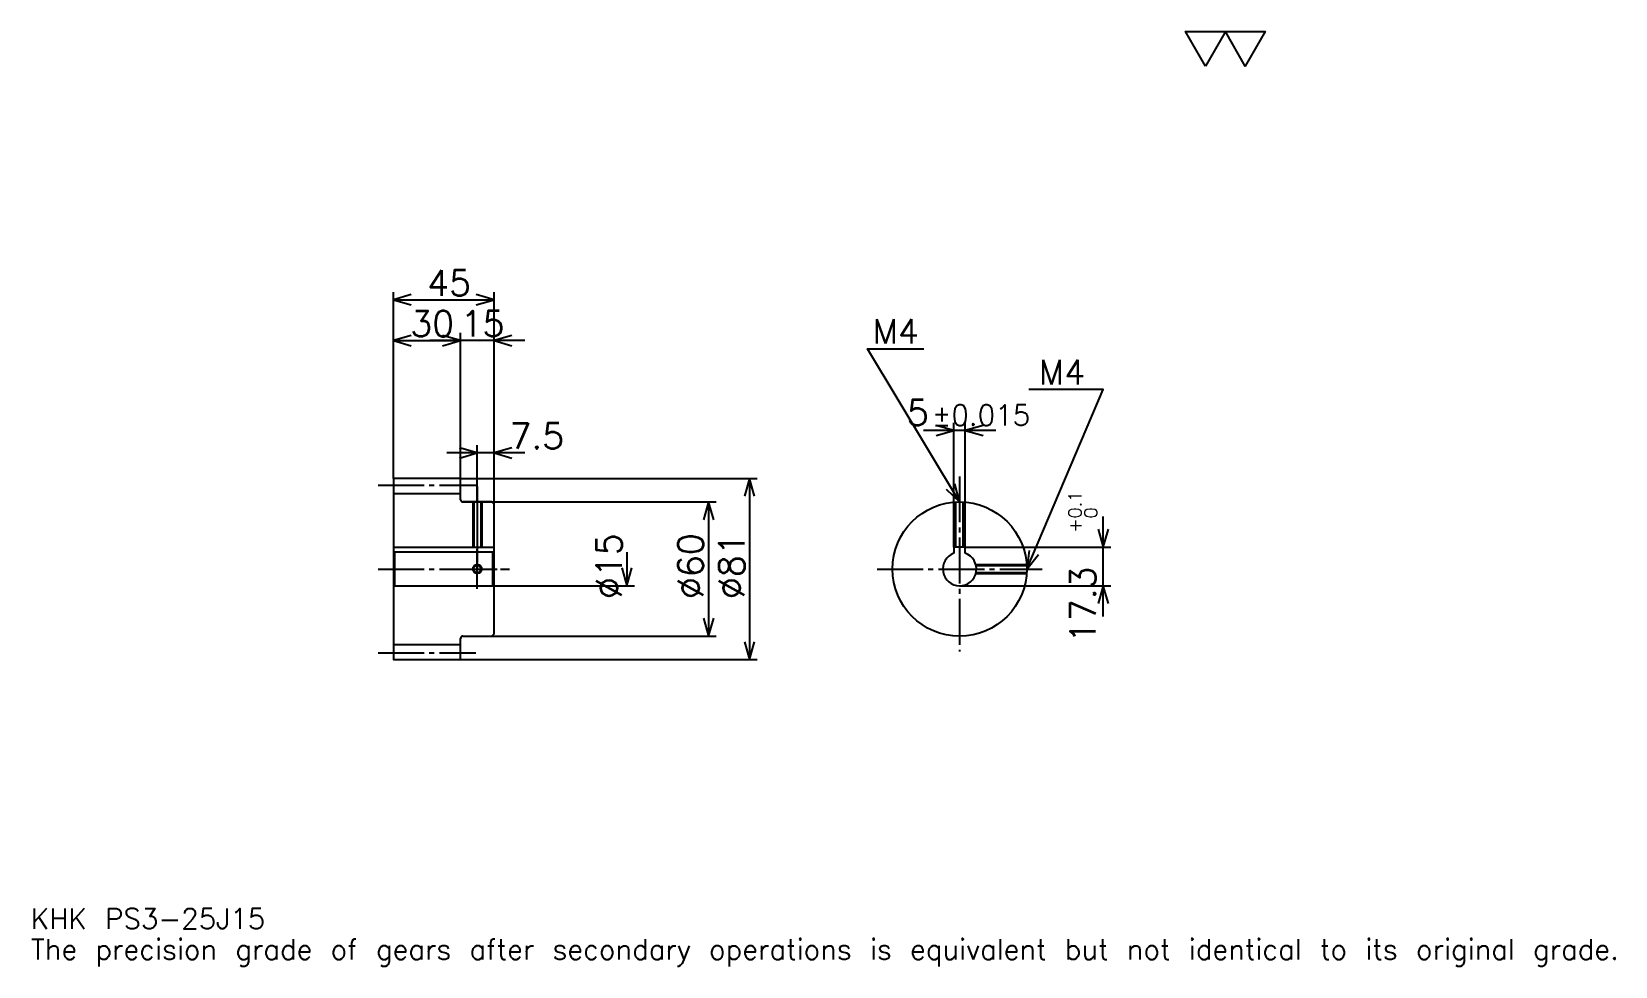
# Model space of a CAD drawing. Extents: x 23 to 731, y 8 to 426.
import ezdxf

# ---------------------------------------------------------------- set-up
doc = ezdxf.new("R2010")
doc.units = 0
doc.linetypes.add('DASHDOT', pattern=[27.391305, 20.543478, -2.282609, 2.282609, -2.282609])
doc.layers.get('0').update_dxf_attribs({"linetype": 'CONTINUOUS'})
doc.layers.add('DASHDOT', color=6, linetype='DASHDOT')
doc.styles.add('KANJI', font='TXT', dxfattribs={"bigfont": 'BIGFONT'})

msp = doc.modelspace()

# ---------------------------------------------------------------- linework, layer by layer
at = {"color": 5}
for p, q in [((184.891312, 226.532608), (184.891312, 309.847839)), ((184.891312, 306.42392), (229.891312, 306.42392)), ((229.891312, 226.532608), (229.891312, 309.847839)), ((214.891312, 226.532608), (214.891312, 291.586945)), ((184.891312, 288.163025), (214.891312, 288.163025)), ((243.58696, 288.163025), (201.195663, 288.163025)), ((454.130432, 247.989136), (421.739136, 247.989136)), ((435.434784, 195.832611), (435.434784, 251.41304)), ((440.434784, 195.832611), (440.434784, 251.41304)), ((222.391312, 226.532608), (222.391312, 241.369568)), ((243.58696, 237.945648), (208.695663, 237.945648)), ((184.891312, 226.432617), (184.891312, 226.532608)), ((214.791306, 226.532608), (229.891312, 226.532608)), ((214.891312, 226.432617), (214.891312, 226.532608)), ((222.391312, 216.032608), (222.391312, 226.532608)), ((222.391312, 216.032608), (222.391312, 226.532608)), ((229.891312, 226.532608), (347.445679, 226.532608)), ((229.891312, 215.032608), (229.891312, 226.532608)), ((344.021729, 226.532608), (344.021729, 145.532608)), ((215.891312, 216.032608), (229.891312, 216.032608)), ((229.891312, 216.032608), (329.184814, 216.032608)), ((325.760864, 216.032608), (325.760864, 156.032608)), ((502.173889, 164.83696), (502.173889, 209.528259)), ((289.239136, 193.532608), (289.239136, 178.532608)), ((440.434784, 195.832611), (505.597839, 195.832611)), ((229.891312, 178.532608), (292.663055, 178.532608)), ((437.934784, 178.532608), (505.597839, 178.532608)), ((215.891312, 156.032608), (229.891312, 156.032608)), ((229.891312, 156.032608), (329.184814, 156.032608)), ((214.791306, 145.532608), (229.891312, 145.532608)), ((229.891312, 145.532608), (347.445679, 145.532608))]:
    msp.add_line(p, q, dxfattribs=at)
at = {"color": 4}
for p, q in [((184.891312, 219.782608), (214.891312, 219.782608)), ((184.891312, 195.832611), (229.891312, 195.832611)), ((185.391312, 193.532608), (185.391312, 178.532608)), ((229.391312, 193.532608), (229.891312, 194.032608)), ((229.391312, 178.532608), (229.891312, 178.032608)), ((184.891312, 152.282608), (214.891312, 152.282608))]:
    msp.add_line(p, q, dxfattribs=at)
at = {"color": 7}
msp.add_lwpolyline([(547.826111, 410.869568), (538.92395, 426.299988), (574.532654, 426.299988), (565.630432, 410.869568), (556.728271, 426.299988), (547.826111, 410.869568)], dxfattribs=at)
at = {"color": 5}
for points in [[(192.880447, 308.706512), (184.891312, 306.42392), (192.880447, 304.141296)], [(221.902176, 304.141296), (229.891312, 306.42392), (221.902176, 308.706512)], [(192.880447, 290.445648), (184.891312, 288.163025), (192.880447, 285.880432)], [(206.902176, 285.880432), (214.891312, 288.163025), (206.902176, 290.445648)], [(206.902176, 285.880432), (214.891312, 288.163025), (206.902176, 290.445648)], [(237.880447, 290.445648), (229.891312, 288.163025), (237.880447, 285.880432)], [(437.934784, 216.032608), (396.847839, 284.510864), (421.956543, 284.510864)], [(467.934814, 186.032608), (502.17395, 266.25), (468.847839, 266.25)], [(427.445648, 245.706512), (435.434784, 247.989136), (427.445648, 250.271729)], [(448.423889, 250.271729), (440.434784, 247.989136), (448.423889, 245.706512)], [(214.402176, 235.66304), (222.391312, 237.945648), (214.402176, 240.228256)], [(237.880447, 240.228256), (229.891312, 237.945648), (237.880447, 235.66304)], [(346.304352, 218.543472), (344.021729, 226.532608), (341.739136, 218.543472)], [(431.867096, 221.708832), (437.934784, 216.032608), (435.781738, 224.057617)], [(328.043488, 208.043472), (325.760864, 216.032608), (323.478271, 208.043472)], [(499.891296, 203.821747), (502.173889, 195.832611), (504.456543, 203.821747)], [(468.97168, 194.276474), (467.934814, 186.032608), (473.17041, 192.484329)], [(286.956543, 186.521744), (289.239136, 178.532608), (291.521729, 186.521744)], [(504.456543, 170.543472), (502.173889, 178.532608), (499.891296, 170.543472)], [(323.478271, 164.021744), (325.760864, 156.032608), (328.043488, 164.021744)], [(341.739136, 153.521744), (344.021729, 145.532608), (346.304352, 153.521744)]]:
    msp.add_lwpolyline(points, dxfattribs=at)
at = {"color": 4}
for points in [[(214.891312, 217.032608), (214.891312, 226.432617), (214.791306, 226.532608), (184.991318, 226.532608), (184.891312, 226.432617), (184.891312, 178.032608)], [(215.891312, 156.032608), (228.891312, 156.032608), (229.891312, 157.032608), (229.891312, 215.032608), (228.891312, 216.032608), (215.891312, 216.032608)], [(220.391312, 216.032608), (220.391312, 195.832611)], [(220.771317, 216.032608), (220.771317, 195.832611)], [(224.011307, 216.032608), (224.011307, 195.832611)], [(224.391312, 216.032608), (224.391312, 195.832611)], [(435.934784, 195.832611), (435.934784, 215.965866)], [(436.314789, 195.832611), (436.314789, 215.988831)], [(439.554779, 195.832611), (439.554779, 215.988831)], [(439.934784, 195.832611), (439.934784, 215.965866)], [(184.891312, 178.032608), (185.391312, 178.532608), (229.391312, 178.532608), (229.391312, 193.532608), (185.391312, 193.532608), (184.891312, 194.032608)], [(440.434784, 193.103668), (440.434784, 195.832611), (435.434784, 195.832611), (435.434784, 193.103668)], [(445.163208, 188.032608), (467.868042, 188.032608)], [(445.163208, 184.032608), (467.868042, 184.032608)], [(445.257751, 187.652603), (467.890991, 187.652603)], [(445.257751, 184.412613), (467.890991, 184.412613)], [(184.891312, 178.032608), (184.891312, 145.632599), (184.991318, 145.532608), (214.791306, 145.532608), (214.891312, 145.632599), (214.891312, 155.032608)]]:
    msp.add_lwpolyline(points, dxfattribs=at)
for centre, radius in [((437.934784, 186.032608), 30), ((222.391312, 186.032608), 1.62)]:
    msp.add_circle(centre, radius, dxfattribs=at)
at = {"color": 7}
msp.add_circle((222.391312, 186.032608), 2, dxfattribs=at)
at = {"color": 4}
for centre, radius, start, end in [((215.891312, 217.032608), 1, 180, 270), ((437.934784, 186.032608), 7.5, 109.471220943, 70.528779057), ((215.891312, 155.032608), 1, 90, 180)]:
    msp.add_arc(centre, radius, start, end, dxfattribs=at)
at = {"layer": 'DASHDOT', "color": 7}
for p, q in [((437.934784, 227.445648), (437.934784, 149.184784)), ((178.043488, 223.532608), (221.739136, 223.532608)), ((222.391312, 216.032608), (222.391312, 186.032608)), ((178.043488, 186.032608), (236.739136, 186.032608)), ((401.086975, 186.032608), (474.782593, 186.032608)), ((178.043488, 148.532608), (221.739136, 148.532608))]:
    msp.add_line(p, q, dxfattribs=at)
for points in [[(222.391312, 222.880432), (222.391312, 188.984787)], [(222.391312, 177.184784), (222.391312, 194.880432)], [(213.543488, 186.032608), (231.239136, 186.032608)]]:
    msp.add_lwpolyline(points, dxfattribs=at)

# ---------------------------------------------------------------- texts
at = {"color": 7, "style": 'KANJI'}
for s, height, p in [('45', 11.413043, (199.972839, 308.25)), ('30', 11.413043, (192.472839, 289.989136)), ('15', 11.413043, (214.972839, 289.989136)), ('M4', 10.956522, (399.130432, 286.793488)), ('M4', 10.956522, (473.413025, 268.532593)), ('5', 11.413043, (414.376007, 250.271729)), ('%%p0.015', 9.130435, (425.673523, 250.271729)), ('7.5', 11.413043, (236.739136, 239.771744)), ('KHK PS3-25J15', 9.130435, (22.826086, 25.108696)), ('The precision grade of gears after secondary operations is equivalent but not identical to its original grade.', 9.130435, (22.826086, 11.413043))]:
    msp.add_text(s, height=height, dxfattribs=at).set_placement(p)
for s, height, p in [('0.1', 5.706522, (492.358704, 208.701401)), ('0', 5.706522, (499.434753, 208.701401)), ('+', 5.706522, (492.358704, 202.310104)), ('%%c15', 11.413043, (286.956543, 172.622284)), ('%%c60', 11.413043, (323.478271, 172.622284)), ('%%c81', 11.413043, (341.739136, 172.622284)), ('17.3', 11.413043, (498.75, 152.909927))]:
    msp.add_text(s, height=height, rotation=90, dxfattribs=at).set_placement(p)

doc.saveas('drawing.dxf')
